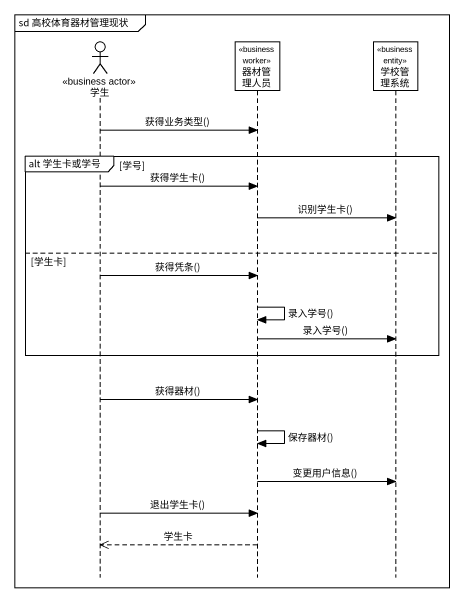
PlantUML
@startuml
mainframe sd 高校体育器材管理现状
hide footbox
actor 学生 <<business actor>>
participant 器材管理人员 <<business worker>>
participant 学校管理系统 <<business entity>>

学生 -> 器材管理人员 : 获得业务类型()
group alt 学生卡或学号 [学号]
  学生 -> 器材管理人员 : 获得学生卡()
  器材管理人员 -> 学校管理系统 : 识别学生卡()
else 学生卡
  学生 -> 器材管理人员 : 获得凭条()
  器材管理人员 -> 器材管理人员 : 录入学号()
  器材管理人员 -> 学校管理系统 : 录入学号()
end
学生 -> 器材管理人员 : 获得器材()
器材管理人员 -> 器材管理人员 : 保存器材()
器材管理人员 -> 学校管理系统 : 变更用户信息()
学生 -> 器材管理人员 : 退出学生卡()
器材管理人员 -->> 学生 : 学生卡
@enduml
